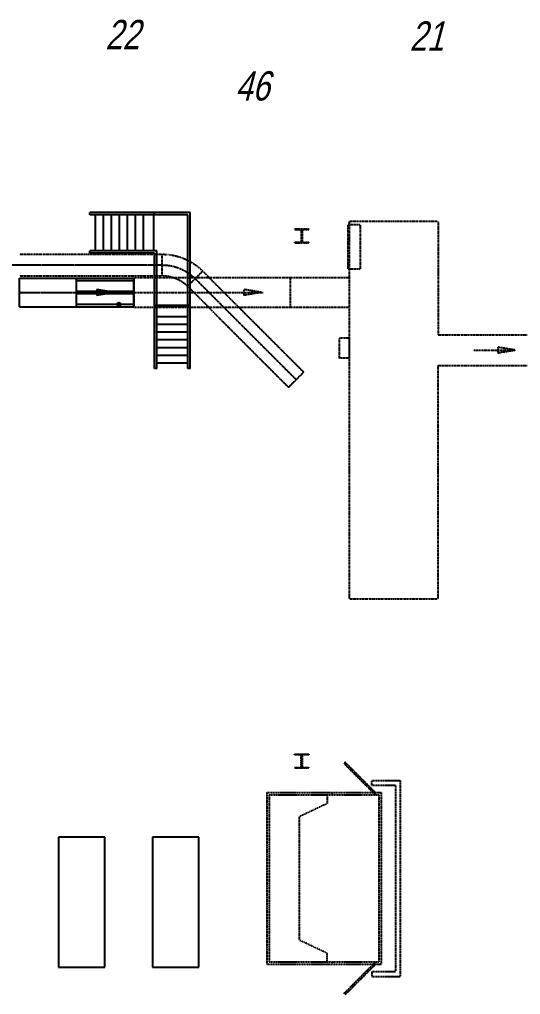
# Model space of a CAD drawing. Header units: millimetres. Extents: x -1732 to 458256, y -4349 to 130988.
# Drawn here: x 88467 to 99160, y 67357 to 88145 of the extents above; entities that cross this region are included whole.
import ezdxf

# ---------------------------------------------------------------- set-up
doc = ezdxf.new("R2010")
doc.units = ezdxf.units.MM
doc.header["$LTSCALE"] = 0.01
doc.header["$MEASUREMENT"] = 0
for name, pattern in [('CENTER', [50.8, 31.75, -6.35, 6.35, -6.35]), ('HIDDEN', [9.525, 6.35, -3.175]), ('PHANTOM', [63.5, 31.75, -6.35, 6.35, -6.35, 6.35, -6.35]), ('PHANTOM2', [31.75, 15.875, -3.175, 3.175, -3.175, 3.175, -3.175])]:
    doc.linetypes.add(name, pattern=pattern)
for name, color, linetype in [('F-E-EQP', 251, 'CONTINUOUS'), ('F-E-EQP-PH2', 251, 'PHANTOM2'), ('NODETEXT', 5, 'CONTINUOUS'), ('NODETEXTOLD', 5, 'CONTINUOUS'), ('S-E-ACI', 251, 'PHANTOM2')]:
    doc.layers.add(name, color=color, linetype=linetype)
doc.styles.add('TEXTXP', font='arial.ttf', dxfattribs={"width": 0.75, "oblique": 15})

msp = doc.modelspace()

# ---------------------------------------------------------------- linework, layer by layer
at = {"layer": 'F-E-EQP'}
for p, q in [((92109.15837, 84028.25727), (89972.16265, 84028.25727)), ((89972.16265, 83978.25737), (89972.16265, 84028.25727)), ((91347.1599, 83978.25737), (91347.1599, 84028.25727)), ((92109.15837, 80703.26392), (92109.15837, 84028.25727)), ((92059.15847, 83978.25737), (89972.16265, 83978.25737)), ((90091.16241, 83216.25889), (90091.16241, 83978.25737)), ((90262.16207, 83216.25889), (90262.16207, 83978.25737)), ((90433.16173, 83216.25889), (90433.16173, 83978.25737)), ((90604.16138, 83216.25889), (90604.16138, 83978.25737)), ((90775.16104, 83216.25889), (90775.16104, 83978.25737)), ((90946.1607, 83216.25889), (90946.1607, 83978.25737)), ((91117.16036, 83216.25889), (91117.16036, 83978.25737)), ((91332.15993, 83216.25889), (91332.15993, 83978.25737)), ((92059.15847, 80703.26392), (92059.15847, 83978.25737)), ((89972.16265, 83166.25899), (89972.16265, 83216.25889)), ((91397.1598, 83216.25889), (89972.16265, 83216.25889)), ((91347.1599, 83166.25899), (89972.16265, 83166.25899)), ((91347.1599, 80703.26392), (91347.1599, 83166.25899)), ((91397.1598, 80703.26392), (91397.1598, 83216.25889)), ((92109.15837, 82048.26123), (91347.1599, 82048.26123)), ((92059.15847, 82023.26128), (91397.1598, 82023.26128)), ((92059.15847, 81808.26171), (91397.1598, 81808.26171)), ((92059.15847, 81643.26204), (91397.1598, 81643.26204)), ((92059.15847, 81478.26237), (91397.1598, 81478.26237)), ((92059.15847, 81313.2627), (91397.1598, 81313.2627)), ((92059.15847, 81148.26303), (91397.1598, 81148.26303)), ((92059.15847, 80983.26336), (91397.1598, 80983.26336)), ((91397.1598, 80703.26392), (91347.1599, 80703.26392)), ((92059.15847, 80818.26369), (91397.1598, 80818.26369)), ((92109.15837, 80703.26392), (92059.15847, 80703.26392)), ((89298.38642, 70713.2839), (89298.38642, 67943.2839)), ((90288.38642, 70713.2839), (89298.38642, 70713.2839)), ((90288.38642, 67943.2839), (90288.38642, 70713.2839)), ((91303.38642, 70713.2839), (91303.38642, 67943.2839)), ((92293.38642, 70713.2839), (91303.38642, 70713.2839)), ((92293.38642, 67943.2839), (92293.38642, 70713.2839)), ((89298.38642, 67943.2839), (90288.38642, 67943.2839)), ((91303.38642, 67943.2839), (92293.38642, 67943.2839))]:
    msp.add_line(p, q, dxfattribs=at)
at = {"layer": 'F-E-EQP', "linetype": 'PHANTOM'}
for p, q in [((95509.49816, 83847.56491), (97401.79816, 83847.56491)), ((95509.49816, 75791.63991), (95509.49816, 83847.56491)), ((97401.79816, 83847.56491), (97401.79816, 81425.03991)), ((95471.39816, 83771.36491), (95738.09816, 83771.36491)), ((95471.39816, 83771.36491), (95471.39816, 82831.56491)), ((95738.09816, 83771.36491), (95738.09816, 82831.56491)), ((88467.15336, 83139.51959), (91515.15336, 83139.51959)), ((91515.15336, 82682.31959), (91515.15336, 83139.51959)), ((92239.07368, 82644.23991), (92377.25795, 82782.42417)), ((92377.25795, 82782.42417), (92515.44221, 82644.23991)), ((95471.39816, 82831.56491), (95738.09816, 82831.56491)), ((88467.15336, 82682.31959), (91515.15336, 82682.31959)), ((90905.74816, 82644.23991), (94252.19816, 82644.23991)), ((90905.74816, 82009.23991), (90905.74816, 82644.23991)), ((90905.74816, 82631.79391), (90905.74816, 82022.19391)), ((94252.19816, 82644.23991), (95509.49816, 82644.23991)), ((94252.19816, 82009.23991), (94252.19816, 82644.23991)), ((90905.74816, 82326.73991), (93666.8695, 82326.73991)), ((93251.73825, 82390.23991), (93251.73825, 82263.23991)), ((93632.73825, 82326.73991), (93251.73825, 82390.23991)), ((93632.73825, 82326.73991), (93251.73825, 82263.23991)), ((90905.74816, 82009.23991), (94252.19816, 82009.23991)), ((94209.23019, 80303.87348), (92503.86377, 82009.23991)), ((94532.51941, 80627.1627), (93150.44221, 82009.23991)), ((94252.19816, 82009.23991), (95509.49816, 82009.23991)), ((95299.65167, 80924.06727), (95299.65167, 81360.09935)), ((95299.65167, 81360.09935), (95501.05696, 81360.09935)), ((95501.05696, 81360.09935), (95501.05696, 80924.06727)), ((97401.79816, 81425.03991), (99300.44816, 81425.03991)), ((98157.87955, 81094.83991), (99055.65475, 81094.83991)), ((98674.65475, 81158.33991), (98674.65475, 81031.33991)), ((99055.65475, 81094.83991), (98674.65475, 81158.33991)), ((99055.65475, 81094.83991), (98674.65475, 81031.33991)), ((95501.05696, 80924.06727), (95299.65167, 80924.06727)), ((97401.79816, 75791.63991), (97401.79816, 80764.63991)), ((97401.79816, 80764.63991), (99300.44816, 80764.63991)), ((94209.23019, 80303.87348), (94532.51941, 80627.1627)), ((95509.49816, 75791.63991), (97401.79816, 75791.63991))]:
    msp.add_line(p, q, dxfattribs=at)
at = {"layer": 'F-E-EQP', "linetype": 'CENTER'}
for p, q in [((88162.35336, 82910.91959), (91515.15336, 82910.91959)), ((92215.61334, 82620.77956), (94370.8748, 80465.51809)), ((88467.34816, 82326.73991), (90905.74816, 82326.73991))]:
    msp.add_line(p, q, dxfattribs=at)
at = {"layer": 'F-E-EQP', "linetype": 'Continuous'}
for p, q in [((88467.34816, 82631.53991), (90905.74816, 82631.53991)), ((88467.34816, 82021.93991), (88467.34816, 82631.53991)), ((89686.54816, 82021.93991), (89686.54816, 82631.53991)), ((89686.54816, 82580.73991), (90905.74816, 82580.73991)), ((90905.74816, 82021.93991), (90905.74816, 82631.53991)), ((89686.54816, 82352.13991), (90905.74816, 82352.13991)), ((90118.34816, 82390.23991), (90118.34816, 82263.23991)), ((90499.34816, 82326.73991), (90118.34816, 82390.23991)), ((90499.34816, 82326.73991), (90118.34816, 82263.23991)), ((89686.54816, 82301.33991), (90905.74816, 82301.33991)), ((88467.34816, 82021.93991), (90905.74816, 82021.93991)), ((89686.54816, 82072.73991), (90905.74816, 82072.73991))]:
    msp.add_line(p, q, dxfattribs=at)
at = {"layer": 'F-E-EQP', "linetype": 'HIDDEN'}
for p, q in [((92053.96873, 82459.13495), (92239.07368, 82644.23991)), ((92515.44221, 82644.23991), (93150.44221, 82009.23991)), ((92503.86377, 82009.23991), (92053.96873, 82459.13495))]:
    msp.add_line(p, q, dxfattribs=at)
at = {"layer": 'F-E-EQP', "linetype": 'Continuous'}
for radius in [38.1, 25.4]:
    msp.add_circle((90588.24816, 82072.73991), radius, dxfattribs=at)
at = {"layer": 'F-E-EQP', "linetype": 'PHANTOM', "extrusion": (0, 0, -1)}
for radius in [1219.2, 762]:
    msp.add_arc((-91515.15336, 81920.31959), radius, 90, 135.000000001, dxfattribs=at)
at = {"layer": 'F-E-EQP', "linetype": 'CENTER', "extrusion": (0, 0, -1)}
msp.add_arc((-91515.15336, 81920.31959), 990.6, 90, 135.000000001, dxfattribs=at)
at = {"layer": 'F-E-EQP-PH2'}
for p, q in [((95418.97268, 72308.28478), (95394.22395, 72283.53604)), ((95394.22395, 72283.53604), (96041.22665, 71636.53334)), ((96065.97539, 71661.28207), (95418.97268, 72308.28478)), ((95989.15801, 71921.28207), (96589.15801, 71921.28207)), ((95989.15801, 71821.28207), (95989.15801, 71921.28207)), ((95989.15801, 71821.28207), (96489.15801, 71821.28207)), ((96489.15801, 71821.28207), (96489.15801, 67844.28207)), ((96589.15801, 71921.28207), (96589.15801, 67744.28207)), ((93749.15801, 71661.28207), (96189.15801, 71661.28207)), ((93749.15801, 71661.28207), (93749.15801, 68004.28207)), ((93799.15801, 71611.28207), (96139.15801, 71611.28207)), ((93799.15801, 71611.28207), (93799.15801, 68054.28207)), ((95032.42128, 71611.28207), (95032.42128, 71428.35756)), ((95150.97539, 71611.28207), (95150.97539, 71661.28207)), ((96041.22665, 71636.53334), (96065.97539, 71661.28207)), ((96065.97539, 71611.28207), (96065.97539, 71661.28207)), ((96139.15801, 71611.28207), (96139.15801, 68054.28207)), ((96189.15801, 71661.28207), (96189.15801, 68004.28207)), ((95032.42128, 71428.35756), (94436.64732, 71147.17376)), ((94436.64732, 71147.17376), (94436.64732, 68518.39039)), ((95032.42128, 68237.20659), (94436.64732, 68518.39039)), ((95032.42128, 68054.28207), (95032.42128, 68237.20659)), ((93749.15801, 68004.28207), (96189.15801, 68004.28207)), ((93799.15801, 68054.28207), (96139.15801, 68054.28207)), ((95150.97539, 68054.28207), (95150.97539, 68004.28207)), ((95394.22395, 67382.02811), (96041.22665, 68029.03081)), ((96065.97539, 68004.28207), (95418.97268, 67357.27937)), ((96041.22665, 68029.03081), (96065.97539, 68004.28207)), ((96065.97539, 68054.28207), (96065.97539, 68004.28207)), ((95989.15801, 67844.28207), (96489.15801, 67844.28207)), ((95989.15801, 67844.28207), (95989.15801, 67744.28207)), ((95989.15801, 67744.28207), (96589.15801, 67744.28207)), ((95418.97268, 67357.27937), (95394.22395, 67382.02811))]:
    msp.add_line(p, q, dxfattribs=at)
at = {"layer": 'S-E-ACI'}
for p, q in [((94339.25635, 83681.09785), (94339.25635, 83666.10169)), ((94339.25635, 83681.09785), (94639.2527, 83681.09785)), ((94339.25635, 83666.10169), (94481.78387, 83666.10169)), ((94481.78387, 83666.10169), (94481.78387, 83396.09766)), ((94496.78003, 83666.10169), (94639.2527, 83666.10169)), ((94496.78003, 83666.10169), (94496.78003, 83396.09766)), ((94639.2527, 83681.09785), (94639.2527, 83666.10169)), ((94339.25635, 83396.09766), (94481.78387, 83396.09766)), ((94339.25635, 83396.09766), (94339.25635, 83381.1015)), ((94339.25635, 83381.1015), (94639.2527, 83381.1015)), ((94496.78003, 83396.09766), (94639.2527, 83396.09766)), ((94639.2527, 83396.09766), (94639.2527, 83381.1015))]:
    msp.add_line(p, q, dxfattribs=at)
msp.add_lwpolyline([(94339.15801, 72181.28207), (94339.15801, 72196.28207), (94481.65801, 72196.28207), (94481.65801, 72466.28207), (94339.15801, 72466.28207), (94339.15801, 72481.28207), (94639.15801, 72481.28207), (94639.15801, 72466.28207), (94496.65801, 72466.28207), (94496.65801, 72196.28207), (94639.15801, 72196.28207), (94639.15801, 72181.28207)], close=True, dxfattribs=at)

# ---------------------------------------------------------------- texts
at = {"layer": 'NODETEXT', "style": 'TEXTXP', "oblique": 15, "width": 0.75}
for s, p in [('22', (90298.06489, 87510.81229)), ('21', (96791.88052, 87479.93615)), ('46', (93069.41455, 86417.67017))]:
    msp.add_text(s, height=625, dxfattribs=at).set_placement(p)
at = {"layer": 'NODETEXTOLD', "style": 'TEXTXP', "oblique": 15, "width": 0.75}
for s, p in [('22', (90298.06489, 87510.81229)), ('21', (96791.88052, 87479.93615)), ('46', (93069.41455, 86417.67017))]:
    msp.add_text(s, height=625, dxfattribs=at).set_placement(p)

doc.saveas('drawing.dxf')
